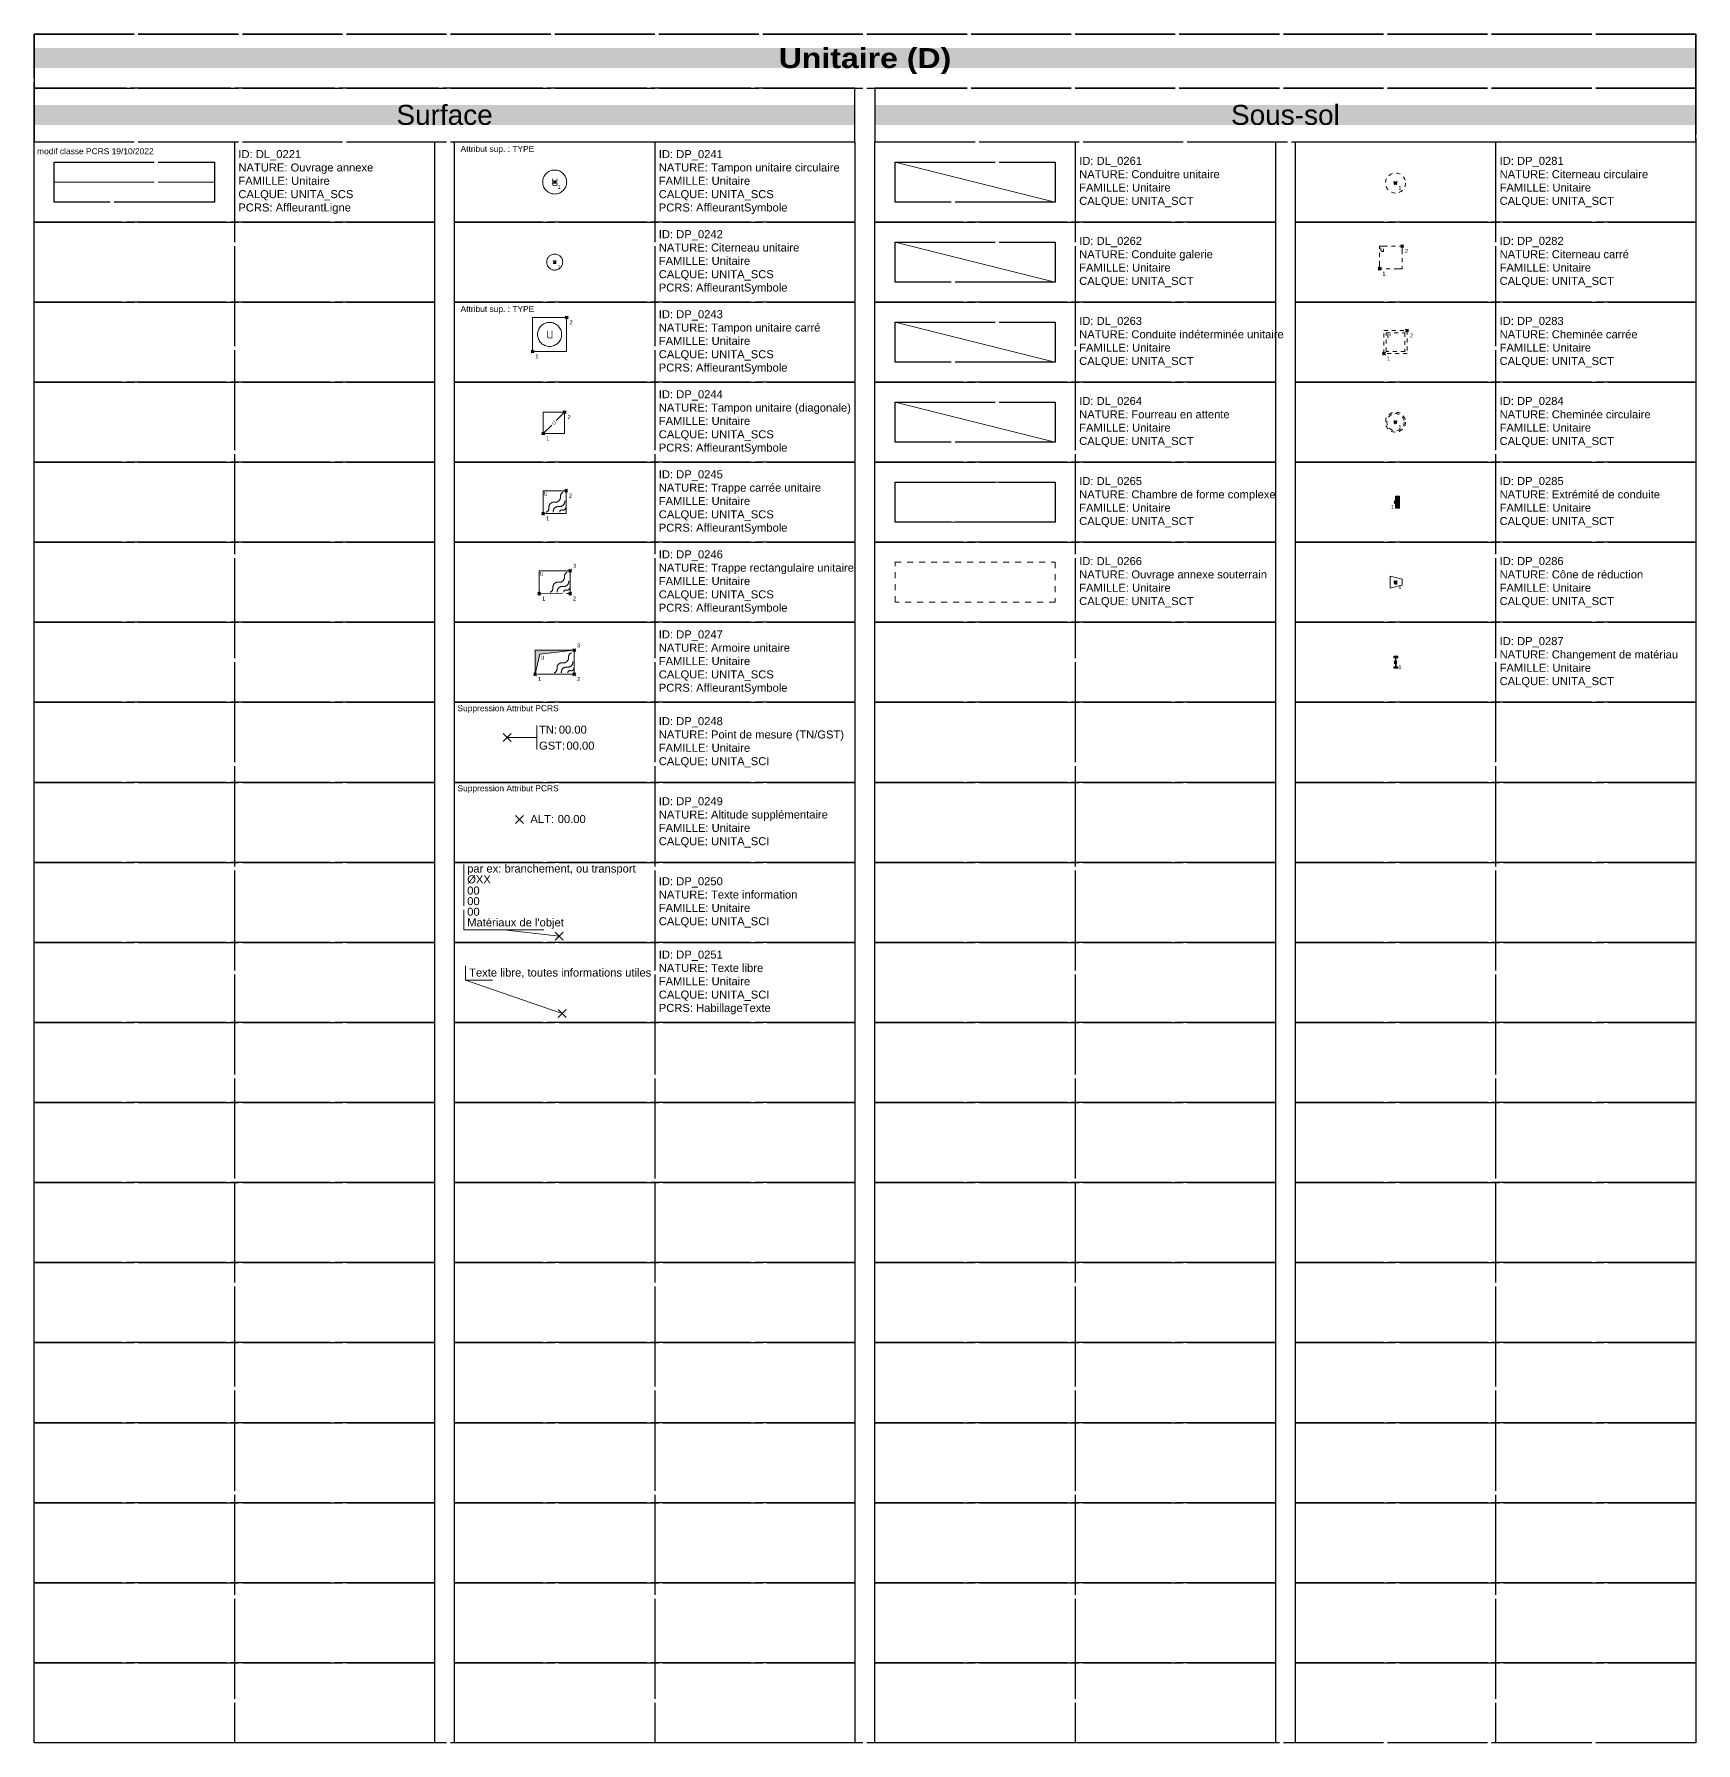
# Model space of a CAD drawing. Header units: metres. Extents: x 3067 to 3319, y 1703 to 1914.
# Drawn here: x 3193.05 to 3234.55, y 1871.25 to 1913.95 of the extents above; entities that cross this region are included whole.
import ezdxf
from ezdxf.enums import TextEntityAlignment as Align

# ---------------------------------------------------------------- set-up
doc = ezdxf.new("R2010")
doc.units = ezdxf.units.M
doc.header["$PDMODE"] = 3
doc.header["$PDSIZE"] = 0.1
for name, pattern in [('DL_0221', [2.5, 2.5, 0]), ('DL_0266', [0.3, 0.15, -0.15]), ('Socle_Axe', [0.35, 0.2, -0.05, 0.05, -0.05]), ('Socle_Continu', [2.5, 2.5, 0]), ('Socle_Discontinu', [0.075, 0.05, -0.025])]:
    doc.linetypes.add(name, pattern=pattern)
doc.layers.get('0').update_dxf_attribs({"lineweight": 30})
for name, color, linetype, lineweight in [('1', 7, 'Socle_Continu', 30), ('2', 7, 'Socle_Continu', 30), ('3_sens et nbr de points', 7, 'Socle_Continu', 5), ('UNITA_SCI', 54, 'Socle_Continu', 13), ('UNITA_SCS', 54, 'Socle_Continu', 13), ('UNITA_SCT', 54, 'Socle_Continu', 13)]:
    doc.layers.add(name, color=color, linetype=linetype, lineweight=lineweight)
doc.styles.add('Reseaux', font='arial.ttf')
doc.styles.get("Standard").update_dxf_attribs({"font": 'arial.ttf'})
doc.linetypes.add('DL_0261', pattern='A,2.5,-0.2,0.2,-0.2,0.2,-0.254,["u",Standard,S=0.254,R=0,X=-0.127,Y=-0.1],-0.254,0.2,-0.2,0.2,-0.2', length=4.608)
doc.linetypes.add('DL_0262', pattern='A,3,-0.2,0.2,-0.6,["∩ u ∩",Standard,S=0.254,R=0,X=-0.485,Y=-0.1],-0.6,0.2,-0.2', length=5)
doc.linetypes.add('DL_0263', pattern='A,3,-0.1,0.1,-0.6,["? u ?",Standard,S=0.254,R=0,X=-0.485,Y=-0.1],-0.5,0.1,-0.1', length=4.5)
doc.linetypes.add('DL_0264', pattern='A,4,-0.254,["| |",Standard,S=0.254,R=0,X=-0.127,Y=-0.1],-0.254', length=4.508)
doc.linetypes.add('DL_0265', pattern='A,0.2,0,["/",Standard,S=0.254,R=0,X=0,Y=0]', length=0.2)

# ---------------------------------------------------------------- blocks, each defined once
blk = doc.blocks.new('DP_0287')
at = {"layer": 'UNITA_SCT', "linetype": 'Socle_Continu'}
blk.add_hatch(color=256, dxfattribs=at).paths.add_polyline_path([(0.056, 0.15), (-0.044, 0.15), (-0.044, 0.112), (0, 0.112), (0, -0.112), (-0.044, -0.113), (-0.044, -0.15), (0.056, -0.15), (0.056, -0.112), (0.013, -0.112), (0.012, 0.112), (0.056, 0.113)])
for p, q in [((0.056, 0.15), (-0.044, 0.15)), ((-0.044, 0.15), (-0.044, 0.112)), ((-0.044, 0.112), (0, 0.112)), ((0, 0.112), (0, -0.112)), ((0.013, -0.112), (0.012, 0.112)), ((0.012, 0.112), (0.056, 0.113)), ((0.056, 0.113), (0.056, 0.15)), ((0, -0.112), (-0.044, -0.113)), ((-0.044, -0.113), (-0.044, -0.15)), ((-0.044, -0.15), (0.056, -0.15)), ((0.056, -0.112), (0.013, -0.112)), ((0.056, -0.15), (0.056, -0.112))]:
    blk.add_line(p, q, dxfattribs=at)
at = {"layer": 'UNITA_SCT', "linetype": 'Socle_Continu', "flags": 9}
for tag, p in [('ID', (0.705, -0.038)), ('NATURE', (0.705, -0.359)), ('CALQUE', (0.705, -1.001)), ('FAMILLE', (0.705, -0.68))]:
    blk.add_attdef(tag, p, '', height=0.2, dxfattribs=at)
blk = doc.blocks.new('DP_0281')
at = {"layer": 'UNITA_SCT', "linetype": 'Socle_Discontinu', "flags": 128}
blk.add_lwpolyline([(-0.03, 0.045), (-0.03, -0.019, 0.410802), (-0.004, -0.045), (0.03, -0.045), (0.03, 0.045)], format="xyb", dxfattribs=at)
at = {"layer": 'UNITA_SCT', "linetype": 'Socle_Discontinu'}
blk.add_circle((0, 0), 0.25, dxfattribs=at)
at = {"layer": 'UNITA_SCT', "linetype": 'Socle_Discontinu', "flags": 9}
for tag, p in [('ID', (0.649, 0.369)), ('NATURE', (0.649, 0.047)), ('CALQUE', (0.649, -0.595)), ('FAMILLE', (0.649, -0.274))]:
    blk.add_attdef(tag, p, '', height=0.2, dxfattribs=at)
blk = doc.blocks.new('DP_0285')
at = {"layer": 'UNITA_SCT', "linetype": 'Socle_Continu'}
blk.add_hatch(color=256, dxfattribs=at).paths.add_polyline_path([(0.1, 0.15), (0.1, -0.15), (0, -0.15), (0, 0.15)])
for p, q in [((0, -0.15), (0, 0.15)), ((0, 0.15), (0.1, 0.15)), ((0.1, 0.15), (0.1, -0.15)), ((0.1, -0.15), (0, -0.15))]:
    blk.add_line(p, q, dxfattribs=at)
at = {"layer": 'UNITA_SCT', "linetype": 'Socle_Continu', "flags": 9}
for tag, p in [('ID', (0.83, 0.028)), ('NATURE', (0.83, -0.294)), ('FAMILLE', (0.83, -0.615)), ('CALQUE', (0.83, -0.936))]:
    blk.add_attdef(tag, p, '', height=0.2, dxfattribs=at)
blk = doc.blocks.new('DP_0286')
at = {"layer": 'UNITA_SCT', "linetype": 'Socle_Continu', "flags": 128}
blk.add_lwpolyline([(-0.136, 0.15), (-0.136, -0.15), (0.17, -0.075), (0.17, 0.075)], close=True, dxfattribs=at)
blk.add_lwpolyline([(-0.03, 0.045), (-0.03, -0.019, 0.410802), (-0.004, -0.045), (0.03, -0.045), (0.03, 0.045)], format="xyb", dxfattribs=at)
at = {"layer": 'UNITA_SCT', "linetype": 'Socle_Continu', "flags": 9}
for tag, p in [('ID', (0.735, 0.035)), ('NATURE', (0.735, -0.287)), ('FAMILLE', (0.735, -0.608)), ('CALQUE', (0.735, -0.929))]:
    blk.add_attdef(tag, p, '', height=0.2, dxfattribs=at)
blk = doc.blocks.new('*U410')
at = {"layer": 'UNITA_SCI', "linetype": 'Socle_Continu'}
blk.add_line((0.733, 0), (0, 0), dxfattribs=at)
at = {"layer": 'UNITA_SCI', "linetype": 'Socle_Continu', "flags": 128}
blk.add_lwpolyline([(0.733, -0.3), (0.733, 0.3)], dxfattribs=at)
at = {"layer": 'UNITA_SCI', "linetype": 'Socle_Continu'}
blk.add_point((0, 0), dxfattribs=at)
at = {"layer": 'UNITA_SCI', "linetype": 'Socle_Continu', "char_height": 0.2, "attachment_point": 4}
for s, insert in [('TN:', (0.793, 0.2)), ('GST:', (0.793, -0.201))]:
    blk.add_mtext_dynamic_manual_height_columns(s, width=0.46273, gutter_width=1, heights=[0], dxfattribs=dict(at, insert=insert))
at = {"layer": 'UNITA_SCI', "linetype": 'Socle_Continu'}
for tag, p in [('TN', (1.286, 0.2)), ('GST', (1.477, -0.201))]:
    blk.add_attdef(tag, text='', height=0.2, dxfattribs=at).set_placement(p, align=Align.MIDDLE_LEFT)
at = {"layer": 'UNITA_SCI', "linetype": 'Socle_Continu', "style": 'Reseaux', "flags": 9}
for tag, p in [('ID', (2.428, 0.07)), ('NATURE', (2.428, -0.251))]:
    blk.add_attdef(tag, p, '', height=0.2, dxfattribs=at)
at = {"layer": 'UNITA_SCI', "linetype": 'Socle_Continu', "flags": 9}
for tag, p in [('FAMILLE', (2.428, -0.573)), ('CALQUE', (2.428, -0.894))]:
    blk.add_attdef(tag, p, '', height=0.2, dxfattribs=at)
blk = doc.blocks.new('DP_0241')
at = {"layer": 'UNITA_SCS', "linetype": 'Socle_Continu', "const_width": 0.02, "flags": 128}
blk.add_lwpolyline([(-0.06, 0.09), (-0.06, -0.038, 0.410802), (-0.007, -0.09), (0.06, -0.09), (0.06, 0.09)], format="xyb", dxfattribs=at)
at = {"layer": 'UNITA_SCS', "linetype": 'Socle_Continu'}
blk.add_circle((0, 0), 0.3, dxfattribs=at)
at = {"layer": 'UNITA_SCS', "linetype": 'Socle_Continu', "flags": 9}
for tag, p in [('ID', (0.607, 0.728)), ('NATURE', (0.607, 0.407)), ('FAMILLE', (0.607, 0.085)), ('CALQUE', (0.607, -0.236)), ('PCRS', (0.607, -0.557)), ('TYPE', (0.607, -0.878))]:
    blk.add_attdef(tag, p, '', height=0.2, dxfattribs=at)
blk = doc.blocks.new('DP_0242')
at = {"layer": 'UNITA_SCS', "linetype": 'Socle_Continu', "const_width": 0.00999, "flags": 128}
blk.add_lwpolyline([(-0.03, 0.045), (-0.03, -0.019, 0.410802), (-0.004, -0.045), (0.03, -0.045), (0.03, 0.045)], format="xyb", dxfattribs=at)
at = {"layer": 'UNITA_SCS', "linetype": 'Socle_Continu'}
blk.add_circle((0, 0), 0.2, dxfattribs=at)
at = {"layer": 'UNITA_SCS', "linetype": 'Socle_Continu', "flags": 9}
for tag, p in [('NATURE', (0.591, 0.269)), ('ID', (0.591, 0.59)), ('FAMILLE', (0.591, -0.052)), ('CALQUE', (0.591, -0.374)), ('PCRS', (0.591, -0.695))]:
    blk.add_attdef(tag, p, '', height=0.2, dxfattribs=at)
blk = doc.blocks.new('DP_0243')
at = {"layer": 'UNITA_SCS', "linetype": 'Socle_Continu'}
blk.add_lwpolyline([(0, 0), (0.85, 0), (0.85, 0.85), (0, 0.85)], close=True, dxfattribs=at)
at = {"layer": 'UNITA_SCS', "linetype": 'Socle_Continu', "const_width": 0.02, "flags": 128}
blk.add_lwpolyline([(0.366, 0.515), (0.366, 0.388, 0.410802), (0.418, 0.335), (0.485, 0.335), (0.485, 0.515)], format="xyb", dxfattribs=at)
at = {"layer": 'UNITA_SCS', "linetype": 'Socle_Continu'}
blk.add_circle((0.425, 0.425), 0.3, dxfattribs=at)
at = {"layer": 'UNITA_SCS', "linetype": 'Socle_Continu', "flags": 9}
for tag, p in [('ID', (1.235, 0.956)), ('NATURE', (1.235, 0.635)), ('FAMILLE', (1.235, 0.313)), ('CALQUE', (1.235, -0.008)), ('PCRS', (1.235, -0.329)), ('TYPE', (1.235, -0.651))]:
    blk.add_attdef(tag, p, '', height=0.2, dxfattribs=at)
blk = doc.blocks.new('DP_0244')
at = {"layer": 'UNITA_SCS', "linetype": 'Socle_Continu'}
for p, q in [((0.322, 0.32), (0.534, 0.531)), ((0, 0), (0.211, 0.21))]:
    blk.add_line(p, q, dxfattribs=at)
at = {"layer": 'UNITA_SCS', "linetype": 'Socle_Continu', "flags": 128}
blk.add_lwpolyline([(0.001, 0.532), (0.534, 0.531), (0.532, -0.001), (0, 0)], close=True, dxfattribs=at)
at = {"layer": 'UNITA_SCS', "linetype": 'Socle_Continu', "const_width": 0.00999, "flags": 128}
blk.add_lwpolyline([(0.214, 0.276), (0.259, 0.231, 0.410802), (0.296, 0.231), (0.32, 0.255), (0.256, 0.318)], format="xyb", dxfattribs=at)
at = {"layer": 'UNITA_SCS', "linetype": 'Socle_Continu', "flags": 9}
for tag, p in [('ID', (1.007, 0.795)), ('NATURE', (1.007, 0.474)), ('CALQUE', (1.007, -0.169)), ('FAMILLE', (1.007, 0.152)), ('PCRS', (1.007, -0.49))]:
    blk.add_attdef(tag, p, '', height=0.2, dxfattribs=at)
blk = doc.blocks.new('DP_0246')
at = {"layer": 'UNITA_SCS', "linetype": 'Socle_Continu', "flags": 128}
blk.add_lwpolyline([(0.773, 0.001), (0.772, 0.573), (0, 0.573), (0, 0)], close=True, dxfattribs=at)
at = {"layer": 'UNITA_SCS', "linetype": 'Socle_Continu', "const_width": 0.00999, "flags": 128}
blk.add_lwpolyline([(0.028, 0.545), (0.028, 0.482, 0.410802), (0.055, 0.456), (0.088, 0.456), (0.088, 0.545)], format="xyb", dxfattribs=at)
at = {"layer": 'UNITA_SCS', "linetype": 'Socle_Continu', "flags": 128}
for points in [[(0.272, 0.036, 0.308109), (0.343, 0.143, -0.498161), (0.486, 0.287, 0.49989), (0.629, 0.43, -0.306811), (0.701, 0.538)], [(0.737, 0.323, -0.49989), (0.594, 0.179, 0.49989), (0.451, 0.036)], [(0.612, 0.036, -0.52802), (0.683, 0.09, 0.528439), (0.755, 0.144)]]:
    blk.add_lwpolyline(points, format="xyb", dxfattribs=at)
at = {"layer": 'UNITA_SCS', "linetype": 'Socle_Continu', "flags": 9}
for tag, p in [('ID', (1.156, 0.939)), ('NATURE', (1.156, 0.618)), ('FAMILLE', (1.156, 0.297)), ('CALQUE', (1.156, -0.025)), ('PCRS', (1.156, -0.346))]:
    blk.add_attdef(tag, p, '', height=0.2, dxfattribs=at)
blk = doc.blocks.new('DP_0282')
at = {"layer": 'UNITA_SCT', "linetype": 'Socle_Axe'}
blk.add_lwpolyline([(0, 0.562), (0.562, 0.562), (0.562, 0), (0, 0)], close=True, dxfattribs=at)
at = {"layer": 'UNITA_SCT', "linetype": 'Socle_Axe', "flags": 128}
blk.add_lwpolyline([(0.034, 0.524), (0.034, 0.46, 0.410802), (0.06, 0.434), (0.094, 0.434), (0.094, 0.524)], format="xyb", dxfattribs=at)
at = {"layer": 'UNITA_SCT', "linetype": 'Socle_Continu', "flags": 9}
for tag, p in [('ID', (1.081, 0.342)), ('NATURE', (1.081, 0.02)), ('CALQUE', (1.081, -0.622)), ('FAMILLE', (1.081, -0.301))]:
    blk.add_attdef(tag, p, '', height=0.2, dxfattribs=at)
blk = doc.blocks.new('DP_0283')
at = {"layer": 'UNITA_SCT', "linetype": 'Socle_Discontinu'}
for points in [[(0, 0.576), (0.576, 0.576), (0.576, 0), (0, 0)], [(0.054, 0.522), (0.522, 0.522), (0.522, 0.054), (0.054, 0.054)]]:
    blk.add_lwpolyline(points, close=True, dxfattribs=at)
at = {"layer": 'UNITA_SCT', "linetype": 'Socle_Discontinu', "flags": 128}
blk.add_lwpolyline([(0.093, 0.483), (0.093, 0.419, 0.410802), (0.119, 0.393), (0.153, 0.393), (0.153, 0.483)], format="xyb", dxfattribs=at)
at = {"layer": 'UNITA_SCT', "linetype": 'Socle_Discontinu', "flags": 9}
for tag, p in [('ID', (1.039, 0.656)), ('NATURE', (1.039, 0.335)), ('FAMILLE', (1.039, 0.013)), ('CALQUE', (1.039, -0.308))]:
    blk.add_attdef(tag, p, '', height=0.2, dxfattribs=at)
blk = doc.blocks.new('DP_0284')
at = {"layer": 'UNITA_SCT', "linetype": 'Socle_Discontinu', "flags": 128}
blk.add_lwpolyline([(-0.03, 0.045), (-0.03, -0.019, 0.410802), (-0.004, -0.045), (0.03, -0.045), (0.03, 0.045)], format="xyb", dxfattribs=at)
at = {"layer": 'UNITA_SCT', "linetype": 'Socle_Discontinu'}
for radius in [0.25, 0.214]:
    blk.add_circle((0, 0), radius, dxfattribs=at)
at = {"layer": 'UNITA_SCT', "linetype": 'Socle_Discontinu', "flags": 9}
for tag, p in [('ID', (0.781, 0.353)), ('NATURE', (0.781, 0.031)), ('CALQUE', (0.781, -0.611)), ('FAMILLE', (0.781, -0.29))]:
    blk.add_attdef(tag, p, '', height=0.2, dxfattribs=at)
blk = doc.blocks.new('*U337')
at = {"layer": 'UNITA_SCI', "linetype": 'Socle_Continu'}
blk.add_line((-1.386, 0.153), (0, 0), dxfattribs=at)
at = {"layer": 'UNITA_SCI', "linetype": 'Socle_Continu', "flags": 128}
blk.add_lwpolyline([(-0.386, 0.153), (-2.386, 0.153), (-2.386, 1.791)], dxfattribs=at)
at = {"layer": 'UNITA_SCI', "linetype": 'Socle_Continu'}
blk.add_point((0, 0), dxfattribs=at)
for tag, p in [('TYPE', (-2.298, 1.586)), ('DIAM', (-2.298, 1.316)), ('NBR', (-2.298, 1.037)), ('LARG', (-2.298, 0.771)), ('HAUT', (-2.298, 0.506)), ('MATER', (-2.298, 0.24))]:
    blk.add_attdef(tag, p, '', height=0.2, dxfattribs=at)
at = {"layer": 'UNITA_SCI', "linetype": 'Socle_Continu', "flags": 9}
for tag, p in [('NATURE', (2.47, 1.097)), ('ID', (2.47, 1.418)), ('FAMILLE', (2.47, 0.776)), ('CALQUE', (2.47, 0.454))]:
    blk.add_attdef(tag, p, '', height=0.2, dxfattribs=at)
blk = doc.blocks.new('*U339')
at = {"layer": 'UNITA_SCI', "linetype": 'Socle_Continu'}
blk.add_line((-2.417, 0.839), (0, 0), dxfattribs=at)
at = {"layer": 'UNITA_SCI', "linetype": 'Socle_Continu', "flags": 128}
blk.add_lwpolyline([(-1.744, 0.839), (-2.417, 0.839), (-2.417, 1.196)], dxfattribs=at)
at = {"layer": 'UNITA_SCI', "linetype": 'Socle_Continu'}
blk.add_point((0, 0), dxfattribs=at)
blk.add_attdef('TXT', (-2.328, 0.926), '', height=0.2, dxfattribs=at)
at = {"layer": 'UNITA_SCI', "linetype": 'Socle_Continu', "flags": 9}
for tag, p in [('NATURE', (1.967, -0.177)), ('ID', (1.967, 0.144)), ('FAMILLE', (1.967, -0.499)), ('CALQUE', (1.967, -0.82)), ('PCRS', (1.967, -1.141))]:
    blk.add_attdef(tag, p, '', height=0.2, dxfattribs=at)
blk = doc.blocks.new('DP_0249')
at = {"layer": 'UNITA_SCI', "linetype": 'Socle_Continu'}
blk.add_point((0, 0), dxfattribs=at)
at = {"layer": 'UNITA_SCI', "linetype": 'Socle_Continu', "insert": (0.268, 0.01), "char_height": 0.2, "attachment_point": 4}
blk.add_mtext_dynamic_manual_height_columns('ALT:', width=0.46273, gutter_width=1, heights=[0], dxfattribs=at)
at = {"layer": 'UNITA_SCI', "linetype": 'Socle_Continu'}
blk.add_attdef('ALT', text='', height=0.2, dxfattribs=at).set_placement((0.952, 0.01), align=Align.MIDDLE_LEFT)
at = {"layer": 'UNITA_SCI', "linetype": 'Socle_Continu', "style": 'Reseaux', "flags": 9}
for tag, p in [('NATURE', (1.967, -0.178)), ('ID', (1.967, 0.143))]:
    blk.add_attdef(tag, p, '', height=0.2, dxfattribs=at)
at = {"layer": 'UNITA_SCI', "linetype": 'Socle_Continu', "flags": 9}
for tag, p in [('FAMILLE', (1.967, -0.499)), ('CALQUE', (1.967, -0.821)), ('TYPE', (1.972, -1.133))]:
    blk.add_attdef(tag, p, '', height=0.2, dxfattribs=at)
blk = doc.blocks.new('DP_0245')
at = {"layer": 'UNITA_SCS', "linetype": 'Socle_Continu', "flags": 128}
blk.add_lwpolyline([(0.573, 0), (0.572, 0.573), (0, 0.573), (0, 0)], close=True, dxfattribs=at)
at = {"layer": 'UNITA_SCS', "linetype": 'Socle_Continu', "const_width": 0.00999, "flags": 128}
blk.add_lwpolyline([(0.028, 0.545), (0.028, 0.482, 0.410802), (0.055, 0.456), (0.088, 0.456), (0.088, 0.545)], format="xyb", dxfattribs=at)
at = {"layer": 'UNITA_SCS', "linetype": 'Socle_Continu', "flags": 128}
for points in [[(0.072, 0.036, 0.308109), (0.143, 0.143, -0.498161), (0.286, 0.287, 0.49989), (0.429, 0.43, -0.306811), (0.501, 0.537)], [(0.537, 0.323, -0.49989), (0.394, 0.179, 0.49989), (0.251, 0.036)], [(0.412, 0.036, -0.52802), (0.483, 0.09, 0.528439), (0.555, 0.144)]]:
    blk.add_lwpolyline(points, format="xyb", dxfattribs=at)
at = {"layer": 'UNITA_SCS', "linetype": 'Socle_Continu', "flags": 9}
for tag, p in [('ID', (1.047, 0.924)), ('NATURE', (1.047, 0.602)), ('FAMILLE', (1.047, 0.281)), ('CALQUE', (1.047, -0.04)), ('PCRS', (1.047, -0.361))]:
    blk.add_attdef(tag, p, '', height=0.2, dxfattribs=at)
blk = doc.blocks.new('DP_0247')
at = {"layer": 'UNITA_SCS', "linetype": 'Socle_Continu'}
blk.add_hatch(color=256, dxfattribs=at).paths.add_polyline_path([(0.116, 0.501), (0, 0), (0, 0.6), (0.978, 0.6)])
at = {"layer": 'UNITA_SCS', "linetype": 'Socle_Continu', "flags": 128}
blk.add_lwpolyline([(0, 0.6), (0.978, 0.6), (0.978, 0), (0, 0)], close=True, dxfattribs=at)
at = {"layer": 'UNITA_SCS', "linetype": 'Socle_Continu'}
blk.add_lwpolyline([(0.116, 0.501), (0, 0), (0, 0.6), (0.978, 0.6)], close=True, dxfattribs=at)
at = {"layer": 'UNITA_SCS', "linetype": 'Socle_Continu', "const_width": 0.00999, "flags": 128}
blk.add_lwpolyline([(0.153, 0.465), (0.153, 0.401, 0.410802), (0.179, 0.375), (0.213, 0.375), (0.213, 0.465)], format="xyb", dxfattribs=at)
at = {"layer": 'UNITA_SCS', "linetype": 'Socle_Continu', "flags": 128}
for points in [[(0.477, 0.036, 0.308109), (0.549, 0.143, -0.498161), (0.692, 0.286, 0.49989), (0.835, 0.43, -0.306811), (0.906, 0.537)], [(0.942, 0.322, -0.49989), (0.799, 0.179, 0.49989), (0.656, 0.036)], [(0.817, 0.036, -0.52802), (0.889, 0.09, 0.528439), (0.96, 0.143)]]:
    blk.add_lwpolyline(points, format="xyb", dxfattribs=at)
at = {"layer": 'UNITA_SCS', "linetype": 'Socle_Continu', "flags": 9}
for tag, p in [('ID', (1.308, 0.913)), ('NATURE', (1.308, 0.592)), ('FAMILLE', (1.308, 0.271)), ('CALQUE', (1.308, -0.05)), ('PCRS', (1.308, -0.372))]:
    blk.add_attdef(tag, p, '', height=0.2, dxfattribs=at)

msp = doc.modelspace()

# ---------------------------------------------------------------- linework, layer by layer
at = {"linetype": 'Socle_Continu'}
for p, q in [((3198.049, 1911.253), (3198.049, 1871.253)), ((3208.549, 1911.253), (3208.549, 1871.253)), ((3219.049, 1911.253), (3219.049, 1871.253)), ((3229.549, 1911.253), (3229.549, 1871.253))]:
    msp.add_line(p, q, dxfattribs=at)
for points in [[(3193.049, 1912.6), (3234.549, 1912.6), (3234.549, 1913.947), (3193.049, 1913.947)], [(3193.049, 1911.253), (3213.549, 1911.253), (3213.549, 1912.6), (3193.049, 1912.6)], [(3214.049, 1911.253), (3234.549, 1911.253), (3234.549, 1912.6), (3214.049, 1912.6)], [(3203.549, 1911.253), (3213.549, 1911.253), (3213.549, 1909.253), (3203.549, 1909.253)], [(3214.049, 1911.253), (3224.049, 1911.253), (3224.049, 1909.253), (3214.049, 1909.253)], [(3224.549, 1911.253), (3234.549, 1911.253), (3234.549, 1909.253), (3224.549, 1909.253)], [(3193.049, 1909.253), (3203.049, 1909.253), (3203.049, 1907.253), (3193.049, 1907.253)], [(3203.549, 1909.253), (3213.549, 1909.253), (3213.549, 1907.253), (3203.549, 1907.253)], [(3214.049, 1909.253), (3224.049, 1909.253), (3224.049, 1907.253), (3214.049, 1907.253)], [(3224.549, 1909.253), (3234.549, 1909.253), (3234.549, 1907.253), (3224.549, 1907.253)], [(3193.049, 1907.253), (3203.049, 1907.253), (3203.049, 1905.253), (3193.049, 1905.253)], [(3203.549, 1907.253), (3213.549, 1907.253), (3213.549, 1905.253), (3203.549, 1905.253)], [(3214.049, 1907.253), (3224.049, 1907.253), (3224.049, 1905.253), (3214.049, 1905.253)], [(3224.549, 1907.253), (3234.549, 1907.253), (3234.549, 1905.253), (3224.549, 1905.253)], [(3193.049, 1905.253), (3203.049, 1905.253), (3203.049, 1903.253), (3193.049, 1903.253)], [(3203.549, 1905.253), (3213.549, 1905.253), (3213.549, 1903.253), (3203.549, 1903.253)], [(3214.049, 1905.253), (3224.049, 1905.253), (3224.049, 1903.253), (3214.049, 1903.253)], [(3224.549, 1905.253), (3234.549, 1905.253), (3234.549, 1903.253), (3224.549, 1903.253)], [(3193.049, 1903.253), (3203.049, 1903.253), (3203.049, 1901.253), (3193.049, 1901.253)], [(3203.549, 1903.253), (3213.549, 1903.253), (3213.549, 1901.253), (3203.549, 1901.253)], [(3214.049, 1903.253), (3224.049, 1903.253), (3224.049, 1901.253), (3214.049, 1901.253)], [(3224.549, 1903.253), (3234.549, 1903.253), (3234.549, 1901.253), (3224.549, 1901.253)], [(3193.049, 1901.253), (3203.049, 1901.253), (3203.049, 1899.253), (3193.049, 1899.253)], [(3203.549, 1901.253), (3213.549, 1901.253), (3213.549, 1899.253), (3203.549, 1899.253)], [(3214.049, 1901.253), (3224.049, 1901.253), (3224.049, 1899.253), (3214.049, 1899.253)], [(3224.549, 1901.253), (3234.549, 1901.253), (3234.549, 1899.253), (3224.549, 1899.253)], [(3193.049, 1899.253), (3203.049, 1899.253), (3203.049, 1897.253), (3193.049, 1897.253)], [(3203.549, 1899.253), (3213.549, 1899.253), (3213.549, 1897.253), (3203.549, 1897.253)], [(3214.049, 1899.253), (3224.049, 1899.253), (3224.049, 1897.253), (3214.049, 1897.253)], [(3224.549, 1899.253), (3234.549, 1899.253), (3234.549, 1897.253), (3224.549, 1897.253)], [(3193.049, 1897.253), (3203.049, 1897.253), (3203.049, 1895.253), (3193.049, 1895.253)], [(3214.049, 1897.253), (3224.049, 1897.253), (3224.049, 1895.253), (3214.049, 1895.253)], [(3224.549, 1897.253), (3234.549, 1897.253), (3234.549, 1895.253), (3224.549, 1895.253)], [(3193.049, 1895.253), (3203.049, 1895.253), (3203.049, 1893.253), (3193.049, 1893.253)], [(3214.049, 1895.253), (3224.049, 1895.253), (3224.049, 1893.253), (3214.049, 1893.253)], [(3224.549, 1895.253), (3234.549, 1895.253), (3234.549, 1893.253), (3224.549, 1893.253)], [(3193.049, 1893.253), (3203.049, 1893.253), (3203.049, 1891.253), (3193.049, 1891.253)], [(3203.549, 1893.253), (3213.549, 1893.253), (3213.549, 1891.253), (3203.549, 1891.253)], [(3214.049, 1893.253), (3224.049, 1893.253), (3224.049, 1891.253), (3214.049, 1891.253)], [(3224.549, 1893.253), (3234.549, 1893.253), (3234.549, 1891.253), (3224.549, 1891.253)], [(3193.049, 1891.253), (3203.049, 1891.253), (3203.049, 1889.253), (3193.049, 1889.253)], [(3203.549, 1891.253), (3213.549, 1891.253), (3213.549, 1889.253), (3203.549, 1889.253)], [(3214.049, 1891.253), (3224.049, 1891.253), (3224.049, 1889.253), (3214.049, 1889.253)], [(3224.549, 1891.253), (3234.549, 1891.253), (3234.549, 1889.253), (3224.549, 1889.253)], [(3193.049, 1889.253), (3203.049, 1889.253), (3203.049, 1887.253), (3193.049, 1887.253)], [(3203.549, 1889.253), (3213.549, 1889.253), (3213.549, 1887.253), (3203.549, 1887.253)], [(3214.049, 1889.253), (3224.049, 1889.253), (3224.049, 1887.253), (3214.049, 1887.253)], [(3224.549, 1889.253), (3234.549, 1889.253), (3234.549, 1887.253), (3224.549, 1887.253)], [(3193.049, 1887.253), (3203.049, 1887.253), (3203.049, 1885.253), (3193.049, 1885.253)], [(3203.549, 1887.253), (3213.549, 1887.253), (3213.549, 1885.253), (3203.549, 1885.253)], [(3214.049, 1887.253), (3224.049, 1887.253), (3224.049, 1885.253), (3214.049, 1885.253)], [(3224.549, 1887.253), (3234.549, 1887.253), (3234.549, 1885.253), (3224.549, 1885.253)], [(3193.049, 1885.253), (3203.049, 1885.253), (3203.049, 1883.253), (3193.049, 1883.253)], [(3203.549, 1885.253), (3213.549, 1885.253), (3213.549, 1883.253), (3203.549, 1883.253)], [(3214.049, 1885.253), (3224.049, 1885.253), (3224.049, 1883.253), (3214.049, 1883.253)], [(3224.549, 1885.253), (3234.549, 1885.253), (3234.549, 1883.253), (3224.549, 1883.253)], [(3193.049, 1883.253), (3203.049, 1883.253), (3203.049, 1881.253), (3193.049, 1881.253)], [(3203.549, 1883.253), (3213.549, 1883.253), (3213.549, 1881.253), (3203.549, 1881.253)], [(3214.049, 1883.253), (3224.049, 1883.253), (3224.049, 1881.253), (3214.049, 1881.253)], [(3224.549, 1883.253), (3234.549, 1883.253), (3234.549, 1881.253), (3224.549, 1881.253)], [(3193.049, 1881.253), (3203.049, 1881.253), (3203.049, 1879.253), (3193.049, 1879.253)], [(3203.549, 1881.253), (3213.549, 1881.253), (3213.549, 1879.253), (3203.549, 1879.253)], [(3214.049, 1881.253), (3224.049, 1881.253), (3224.049, 1879.253), (3214.049, 1879.253)], [(3224.549, 1881.253), (3234.549, 1881.253), (3234.549, 1879.253), (3224.549, 1879.253)], [(3193.049, 1879.253), (3203.049, 1879.253), (3203.049, 1877.253), (3193.049, 1877.253)], [(3203.549, 1879.253), (3213.549, 1879.253), (3213.549, 1877.253), (3203.549, 1877.253)], [(3214.049, 1879.253), (3224.049, 1879.253), (3224.049, 1877.253), (3214.049, 1877.253)], [(3224.549, 1879.253), (3234.549, 1879.253), (3234.549, 1877.253), (3224.549, 1877.253)], [(3193.049, 1877.253), (3203.049, 1877.253), (3203.049, 1875.253), (3193.049, 1875.253)], [(3203.549, 1877.253), (3213.549, 1877.253), (3213.549, 1875.253), (3203.549, 1875.253)], [(3214.049, 1877.253), (3224.049, 1877.253), (3224.049, 1875.253), (3214.049, 1875.253)], [(3224.549, 1877.253), (3234.549, 1877.253), (3234.549, 1875.253), (3224.549, 1875.253)], [(3193.049, 1875.253), (3203.049, 1875.253), (3203.049, 1873.253), (3193.049, 1873.253)], [(3203.549, 1875.253), (3213.549, 1875.253), (3213.549, 1873.253), (3203.549, 1873.253)], [(3214.049, 1875.253), (3224.049, 1875.253), (3224.049, 1873.253), (3214.049, 1873.253)], [(3224.549, 1875.253), (3234.549, 1875.253), (3234.549, 1873.253), (3224.549, 1873.253)], [(3193.049, 1873.253), (3203.049, 1873.253), (3203.049, 1871.253), (3193.049, 1871.253)], [(3203.549, 1873.253), (3213.549, 1873.253), (3213.549, 1871.253), (3203.549, 1871.253)], [(3214.049, 1873.253), (3224.049, 1873.253), (3224.049, 1871.253), (3214.049, 1871.253)], [(3224.549, 1873.253), (3234.549, 1873.253), (3234.549, 1871.253), (3224.549, 1871.253)]]:
    msp.add_lwpolyline(points, close=True, dxfattribs=at)
at = {"color": 231, "linetype": 'Socle_Continu'}
msp.add_lwpolyline([(3193.049, 1911.253), (3203.049, 1911.253), (3203.049, 1909.253), (3193.049, 1909.253)], close=True, dxfattribs=at)
at = {"color": 64, "linetype": 'Socle_Continu'}
for points in [[(3203.549, 1897.253), (3213.549, 1897.253), (3213.549, 1895.253), (3203.549, 1895.253)], [(3203.549, 1895.253), (3213.549, 1895.253), (3213.549, 1893.253), (3203.549, 1893.253)]]:
    msp.add_lwpolyline(points, close=True, dxfattribs=at)
at = {"layer": '1', "color": 54, "linetype": 'Socle_Continu'}
msp.add_lwpolyline([(3193.049, 1913.947), (3234.549, 1913.947), (3234.549, 1871.253), (3193.049, 1871.253)], close=True, dxfattribs=at)
at = {"layer": '2', "linetype": 'Socle_Continu'}
for points in [[(3193.549, 1910.753), (3197.549, 1910.753), (3197.549, 1909.753), (3193.549, 1909.753)], [(3214.549, 1910.753), (3218.549, 1910.753), (3218.549, 1909.753), (3214.549, 1909.753)], [(3214.549, 1908.753), (3218.549, 1908.753), (3218.549, 1907.753), (3214.549, 1907.753)], [(3214.549, 1906.753), (3218.549, 1906.753), (3218.549, 1905.753), (3214.549, 1905.753)], [(3214.549, 1904.753), (3218.549, 1904.753), (3218.549, 1903.753), (3214.549, 1903.753)], [(3214.549, 1902.753), (3218.549, 1902.753), (3218.549, 1901.753), (3214.549, 1901.753)]]:
    msp.add_lwpolyline(points, close=True, dxfattribs=at)
at = {"layer": '3_sens et nbr de points', "linetype": 'Socle_Continu'}
for p, q in [((3206.014, 1910.289), (3206.084, 1910.218)), ((3206.014, 1910.289), (3206.084, 1910.218)), ((3206.014, 1910.218), (3206.084, 1910.289)), ((3227.014, 1910.262), (3227.084, 1910.191)), ((3227.014, 1910.262), (3227.084, 1910.191)), ((3227.014, 1910.191), (3227.084, 1910.262)), ((3227.178, 1908.684), (3227.249, 1908.613)), ((3227.178, 1908.684), (3227.249, 1908.613)), ((3227.178, 1908.613), (3227.249, 1908.684)), ((3206.014, 1908.289), (3206.084, 1908.218)), ((3206.014, 1908.289), (3206.084, 1908.218)), ((3206.014, 1908.218), (3206.084, 1908.289)), ((3226.616, 1908.122), (3226.687, 1908.051)), ((3226.616, 1908.122), (3226.687, 1908.051)), ((3226.616, 1908.051), (3226.687, 1908.122)), ((3206.314, 1906.903), (3206.384, 1906.833)), ((3206.314, 1906.903), (3206.384, 1906.833)), ((3206.314, 1906.833), (3206.384, 1906.903)), ((3227.301, 1906.576), (3227.372, 1906.506)), ((3227.301, 1906.576), (3227.372, 1906.506)), ((3227.301, 1906.506), (3227.372, 1906.576)), ((3205.461, 1906.055), (3205.532, 1905.985)), ((3205.461, 1906.055), (3205.532, 1905.985)), ((3205.461, 1905.985), (3205.532, 1906.055)), ((3226.726, 1906.001), (3226.797, 1905.93)), ((3226.726, 1906.001), (3226.797, 1905.93)), ((3226.726, 1905.93), (3226.797, 1906.001)), ((3206.263, 1904.536), (3206.333, 1904.465)), ((3206.263, 1904.536), (3206.333, 1904.465)), ((3206.263, 1904.465), (3206.333, 1904.536)), ((3227.014, 1904.289), (3227.084, 1904.218)), ((3227.014, 1904.289), (3227.084, 1904.218)), ((3227.014, 1904.218), (3227.084, 1904.289)), ((3205.729, 1904.005), (3205.799, 1903.934)), ((3205.729, 1904.005), (3205.799, 1903.934)), ((3205.729, 1903.934), (3205.799, 1904.005)), ((3206.3, 1902.575), (3206.371, 1902.505)), ((3206.3, 1902.575), (3206.371, 1902.505)), ((3206.3, 1902.505), (3206.371, 1902.575)), ((3227.014, 1902.289), (3227.084, 1902.218)), ((3227.014, 1902.289), (3227.084, 1902.218)), ((3227.014, 1902.218), (3227.084, 1902.289)), ((3205.727, 1902.002), (3205.798, 1901.931)), ((3205.727, 1902.002), (3205.798, 1901.931)), ((3205.727, 1901.931), (3205.798, 1902.002)), ((3206.4, 1900.577), (3206.471, 1900.506)), ((3206.4, 1900.577), (3206.471, 1900.506)), ((3206.4, 1900.506), (3206.471, 1900.577)), ((3205.627, 1900.002), (3205.698, 1899.931)), ((3205.627, 1900.002), (3205.698, 1899.931)), ((3205.627, 1899.931), (3205.698, 1900.002)), ((3206.4, 1900.002), (3206.471, 1899.931)), ((3206.4, 1899.931), (3206.471, 1900.002)), ((3227.014, 1900.289), (3227.084, 1900.218)), ((3227.014, 1900.289), (3227.084, 1900.218)), ((3227.014, 1900.218), (3227.084, 1900.289)), ((3206.503, 1898.588), (3206.574, 1898.518)), ((3206.503, 1898.588), (3206.574, 1898.518)), ((3206.503, 1898.518), (3206.574, 1898.588)), ((3227.014, 1898.289), (3227.084, 1898.218)), ((3227.014, 1898.289), (3227.084, 1898.218)), ((3227.014, 1898.218), (3227.084, 1898.289)), ((3205.525, 1897.989), (3205.595, 1897.918)), ((3205.525, 1897.989), (3205.595, 1897.918)), ((3205.525, 1897.918), (3205.595, 1897.989)), ((3206.503, 1897.988), (3206.574, 1897.918)), ((3206.503, 1897.918), (3206.574, 1897.988))]:
    msp.add_line(p, q, dxfattribs=at)
for centre in [(3206.049, 1910.253), (3227.049, 1910.226), (3227.214, 1908.648), (3206.049, 1908.253), (3226.652, 1908.087), (3206.349, 1906.868), (3227.337, 1906.541), (3205.497, 1906.02), (3226.761, 1905.965), (3206.298, 1904.501), (3227.049, 1904.253), (3205.764, 1903.97), (3206.335, 1902.54), (3227.049, 1902.253), (3205.763, 1901.967), (3206.436, 1900.541), (3205.663, 1899.966), (3206.436, 1899.966), (3227.049, 1900.253), (3206.538, 1898.553), (3227.049, 1898.253), (3205.56, 1897.953), (3206.538, 1897.953)]:
    msp.add_circle(centre, 0.025, dxfattribs=at)
at = {"layer": 'UNITA_SCS', "linetype": 'DL_0221'}
msp.add_line((3193.549, 1910.253), (3197.549, 1910.253), dxfattribs=at)
at = {"layer": 'UNITA_SCT', "linetype": 'DL_0261', "flags": 128}
msp.add_lwpolyline([(3214.549, 1909.753), (3214.549, 1910.753), (3218.549, 1909.753), (3218.549, 1910.753)], dxfattribs=at)
at = {"layer": 'UNITA_SCT', "linetype": 'DL_0262', "flags": 128}
msp.add_lwpolyline([(3214.549, 1907.753), (3214.549, 1908.753), (3218.549, 1907.753), (3218.549, 1908.753)], dxfattribs=at)
at = {"layer": 'UNITA_SCT', "linetype": 'DL_0263', "flags": 128}
msp.add_lwpolyline([(3214.549, 1905.753), (3214.549, 1906.753), (3218.549, 1905.753), (3218.549, 1906.753)], dxfattribs=at)
at = {"layer": 'UNITA_SCT', "linetype": 'DL_0264', "flags": 128}
msp.add_lwpolyline([(3214.549, 1903.753), (3214.549, 1904.753), (3218.549, 1903.753), (3218.549, 1904.753)], dxfattribs=at)
at = {"layer": 'UNITA_SCT', "linetype": 'DL_0265'}
msp.add_lwpolyline([(3214.549, 1902.753), (3218.549, 1902.753), (3218.549, 1901.753), (3214.549, 1901.753)], close=True, dxfattribs=at)
at = {"layer": 'UNITA_SCT', "linetype": 'DL_0266'}
msp.add_lwpolyline([(3214.549, 1900.753), (3218.549, 1900.753), (3218.549, 1899.753), (3214.549, 1899.753)], close=True, dxfattribs=at)

# ---------------------------------------------------------------- block references
at = {"layer": 'UNITA_SCI', "linetype": 'Socle_Continu'}
for name, p, values in [('*U410', (3204.866, 1896.37), {'TN': '00.00', 'GST': '00.00'}), ('DP_0249', (3205.173, 1894.326), {'ALT': '00.00'}), ('*U337', (3206.162, 1891.413), {'TYPE': 'par ex: branchement, ou transport', 'DIAM': 'ØXX', 'NBR': '00', 'LARG': '00', 'HAUT': '00', 'MATER': "Matériaux de l'objet"}), ('*U339', (3206.239, 1889.474), {'TXT': 'Texte libre, toutes informations utiles'})]:
    msp.add_blockref(name, p, dxfattribs=at).add_auto_attribs(values)
at = {"layer": 'UNITA_SCS', "linetype": 'Socle_Continu'}
for name, p in [('DP_0241', (3206.049, 1910.253)), ('DP_0242', (3206.049, 1908.253)), ('DP_0243', (3205.497, 1906.02)), ('DP_0244', (3205.764, 1903.97)), ('DP_0245', (3205.763, 1901.967)), ('DP_0246', (3205.663, 1899.967)), ('DP_0247', (3205.56, 1897.953))]:
    msp.add_blockref(name, p, dxfattribs=at)
at = {"layer": 'UNITA_SCT', "linetype": 'Socle_Continu'}
for name, p in [('DP_0281', (3227.049, 1910.226)), ('DP_0282', (3226.652, 1908.087)), ('DP_0283', (3226.761, 1905.966)), ('DP_0284', (3227.049, 1904.253)), ('DP_0285', (3227.049, 1902.253)), ('DP_0287', (3227.049, 1898.253))]:
    msp.add_blockref(name, p, dxfattribs=at)
at = {"layer": 'UNITA_SCT', "linetype": 'Socle_Discontinu'}
msp.add_blockref('DP_0286', (3227.049, 1900.253), dxfattribs=at)

# ---------------------------------------------------------------- texts
at = {"linetype": 'Socle_Continu', "char_height": 0.5, "attachment_point": 5, "bg_fill": 1, "box_fill_scale": 1, "bg_fill_transparency": 0}
for s, insert, width, bg_fill_color in [('{\\fArial Black|b0|i0|c0|p34;\\C256;\\c16777215;Unitaire (D)}', (3213.799, 1913.274), 41.5, 54), ('Surface', (3203.299, 1911.927), 20.5, 254), ('Sous-sol', (3224.299, 1911.927), 20.5, 254)]:
    msp.add_mtext(s, dxfattribs=dict(at, insert=insert, width=width, bg_fill_color=bg_fill_color))
at = {"color": 231, "linetype": 'Socle_Continu', "insert": (3193.121, 1911.098), "char_height": 0.15, "attachment_point": 1}
msp.add_mtext_dynamic_manual_height_columns('modif classe PCRS 19/10/2022', width=3.89254, gutter_width=12.5, heights=[0], dxfattribs=at)
at = {"linetype": 'Socle_Continu', "char_height": 0.2, "width": 4.9, "attachment_point": 4}
for s, insert in [('ID: DL_0221\\PNATURE: Ouvrage annexe\\PFAMILLE: Unitaire\\PCALQUE: UNITA_SCS\\PPCRS: AffleurantLigne', (3198.149, 1910.253)), ('ID: DP_0241\\PNATURE: Tampon unitaire circulaire\\PFAMILLE: Unitaire\\PCALQUE: UNITA_SCS\\PPCRS: AffleurantSymbole ', (3208.649, 1910.253)), ('ID: DL_0261\\PNATURE: Conduitre unitaire\\PFAMILLE: Unitaire\\PCALQUE: UNITA_SCT', (3219.149, 1910.253)), ('ID: DP_0281\\PNATURE: Citerneau circulaire\\PFAMILLE: Unitaire\\PCALQUE: UNITA_SCT', (3229.649, 1910.253)), ('ID: DP_0242\\PNATURE: Citerneau unitaire\\PFAMILLE: Unitaire\\PCALQUE: UNITA_SCS\\PPCRS: AffleurantSymbole', (3208.649, 1908.253)), ('ID: DL_0262\\PNATURE: Conduite galerie\\PFAMILLE: Unitaire\\PCALQUE: UNITA_SCT', (3219.149, 1908.253)), ('ID: DP_0282\\PNATURE: Citerneau carré\\PFAMILLE: Unitaire\\PCALQUE: UNITA_SCT', (3229.649, 1908.253)), ('ID: DP_0243\\PNATURE: Tampon unitaire carré\\PFAMILLE: Unitaire\\PCALQUE: UNITA_SCS\\PPCRS: AffleurantSymbole', (3208.649, 1906.253)), ('ID: DL_0263\\PNATURE: Conduite indéterminée unitaire\\PFAMILLE: Unitaire\\PCALQUE: UNITA_SCT', (3219.149, 1906.253)), ('ID: DP_0283\\PNATURE: Cheminée carrée\\PFAMILLE: Unitaire\\PCALQUE: UNITA_SCT', (3229.649, 1906.253)), ('ID: DP_0244\\PNATURE: Tampon unitaire (diagonale)\\PFAMILLE: Unitaire\\PCALQUE: UNITA_SCS\\PPCRS: AffleurantSymbole', (3208.649, 1904.253)), ('ID: DL_0264\\PNATURE: Fourreau en attente\\PFAMILLE: Unitaire\\PCALQUE: UNITA_SCT', (3219.149, 1904.253)), ('ID: DP_0284\\PNATURE: Cheminée circulaire\\PFAMILLE: Unitaire\\PCALQUE: UNITA_SCT', (3229.649, 1904.253)), ('ID: DP_0245\\PNATURE: Trappe carrée unitaire\\PFAMILLE: Unitaire\\PCALQUE: UNITA_SCS\\PPCRS: AffleurantSymbole', (3208.649, 1902.253)), ('ID: DL_0265\\PNATURE: Chambre de forme complexe\\PFAMILLE: Unitaire\\PCALQUE: UNITA_SCT', (3219.149, 1902.253)), ('ID: DP_0285\\PNATURE: Extrémité de conduite\\PFAMILLE: Unitaire\\PCALQUE: UNITA_SCT', (3229.649, 1902.253)), ('ID: DP_0246\\PNATURE: Trappe rectangulaire unitaire\\PFAMILLE: Unitaire\\PCALQUE: UNITA_SCS\\PPCRS: AffleurantSymbole', (3208.649, 1900.253)), ('ID: DL_0266\\PNATURE: Ouvrage annexe souterrain\\PFAMILLE: Unitaire\\PCALQUE: UNITA_SCT', (3219.149, 1900.253)), ('ID: DP_0286\\PNATURE: Cône de réduction\\PFAMILLE: Unitaire\\PCALQUE: UNITA_SCT', (3229.649, 1900.253)), ('ID: DP_0247\\PNATURE: Armoire unitaire\\PFAMILLE: Unitaire\\PCALQUE: UNITA_SCS\\PPCRS: AffleurantSymbole', (3208.649, 1898.253)), ('ID: DP_0287\\PNATURE: Changement de matériau\\PFAMILLE: Unitaire\\PCALQUE: UNITA_SCT', (3229.649, 1898.253)), ('ID: DP_0248\\PNATURE: Point de mesure (TN/GST)\\PFAMILLE: Unitaire\\PCALQUE: UNITA_SCI', (3208.649, 1896.253)), ('ID: DP_0249\\PNATURE: Altitude supplémentaire\\PFAMILLE: Unitaire\\PCALQUE: UNITA_SCI', (3208.649, 1894.253)), ('ID: DP_0250\\PNATURE: Texte information\\PFAMILLE: Unitaire\\PCALQUE: UNITA_SCI', (3208.649, 1892.253)), ('ID: DP_0251\\PNATURE: Texte libre\\PFAMILLE: Unitaire\\PCALQUE: UNITA_SCI\\PPCRS: HabillageTexte', (3208.649, 1890.253))]:
    msp.add_mtext(s, dxfattribs=dict(at, insert=insert))
at = {"color": 54, "linetype": 'Socle_Continu', "char_height": 0.15, "attachment_point": 1}
for insert in [(3203.549, 1911.156), (3203.549, 1907.156)]:
    msp.add_mtext_dynamic_manual_height_columns('\\pi-0.45,l0.6,t0.6;Attribut sup. : TYPE', width=5, gutter_width=12.5, heights=[0], dxfattribs=dict(at, insert=insert))
at = {"color": 64, "linetype": 'Socle_Continu', "char_height": 0.15, "attachment_point": 1}
for insert in [(3203.621, 1897.179), (3203.621, 1895.179)]:
    msp.add_mtext_dynamic_manual_height_columns('Suppression Attribut PCRS', width=3.89254, gutter_width=12.5, heights=[0], dxfattribs=dict(at, insert=insert))
at = {"layer": '3_sens et nbr de points', "linetype": 'Socle_Continu', "char_height": 0.1, "attachment_point": 1}
for s, insert in [('1', (3206.12, 1910.182)), ('1', (3227.12, 1910.155)), ('2', (3227.284, 1908.578)), ('1', (3206.12, 1908.182)), ('1', (3226.722, 1908.016)), ('2', (3206.42, 1906.797)), ('2', (3227.408, 1906.47)), ('1', (3205.567, 1905.949)), ('1', (3226.832, 1905.895)), ('2', (3206.369, 1904.43)), ('1', (3227.12, 1904.182)), ('1', (3205.835, 1903.899)), ('2', (3206.406, 1902.469)), ('1', (3226.934, 1902.183)), ('1', (3205.834, 1901.896)), ('3', (3206.506, 1900.714)), ('1', (3205.734, 1899.896)), ('2', (3206.506, 1899.896)), ('1', (3227.12, 1900.182)), ('3', (3206.609, 1898.726)), ('1', (3227.12, 1898.182)), ('1', (3205.631, 1897.882)), ('2', (3206.609, 1897.882))]:
    msp.add_mtext_dynamic_manual_height_columns(s, width=0.17351, gutter_width=1, heights=[0], dxfattribs=dict(at, insert=insert))

doc.saveas('drawing.dxf')
